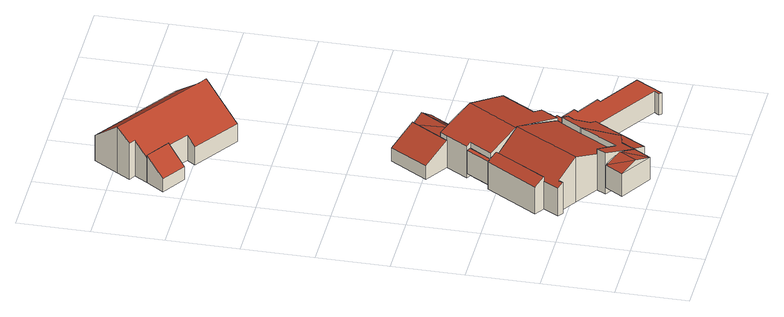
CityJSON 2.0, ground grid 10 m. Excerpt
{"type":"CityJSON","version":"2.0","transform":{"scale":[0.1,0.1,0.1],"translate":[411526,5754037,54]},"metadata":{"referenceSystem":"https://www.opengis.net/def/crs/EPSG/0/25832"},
"CityObjects":{
"building1":{"type":"Building","attributes":{"Gemeindeschluessel":"05515000","Geometrietyp2DReferenz":"3000","function":"51009_1610","roofType":"3100","measuredHeight":4.39},"geometry":[{"type":"Solid","lod":"2","boundaries":[[[[0,1,2,3]],[[4,5,1,0]],[[6,7,5,4]],[[3,2,7,6]],[[0,8,4]],[[6,9,3]],[[9,8,0]],[[0,3,9]],[[6,4,8]],[[8,9,6]],[[1,5,7,2]]]],"semantics":{"surfaces":[{"type":"WallSurface"},{"type":"RoofSurface"},{"type":"GroundSurface"}],"values":[[0,0,0,0,0,0,1,1,1,1,2]]}}]},
"building2":{"type":"Building","attributes":{"Gemeindeschluessel":"05515000","Geometrietyp2DReferenz":"3000","function":"51009_1610","roofType":"1000","measuredHeight":3.65},"geometry":[{"type":"Solid","lod":"2","boundaries":[[[[10,11,12,13]],[[14,15,11,10]],[[16,17,15,14]],[[13,12,17,16]],[[14,10,13,16]],[[11,15,17,12]]]],"semantics":{"surfaces":[{"type":"WallSurface"},{"type":"RoofSurface"},{"type":"GroundSurface"}],"values":[[0,0,0,0,1,2]]}}]},
"building3":{"type":"Building","attributes":{"Gemeindeschluessel":"05515000","Geometrietyp2DReferenz":"3000","function":"51009_1610","roofType":"2100","measuredHeight":4.77},"geometry":[{"type":"Solid","lod":"2","boundaries":[[[[18,19,20,21]],[[22,23,19,18]],[[24,25,23,22]],[[26,27,25,24]],[[28,29,27,26]],[[30,31,29,28]],[[32,33,31,30]],[[34,35,33,32]],[[36,37,35,34]],[[38,39,37,36]],[[40,41,39,38]],[[21,20,41,40]],[[38,36,34,32,30,28,26,24,22,18,21,40]],[[19,23,25,27,29,31,33,35,37,39,41,20]]]],"semantics":{"surfaces":[{"type":"WallSurface"},{"type":"RoofSurface"},{"type":"GroundSurface"}],"values":[[0,0,0,0,0,0,0,0,0,0,0,0,1,2]]}}]},
"building4":{"type":"Building","attributes":{"Gemeindeschluessel":"05515000","Geometrietyp2DReferenz":"3000","function":"31001_1000"},"address":[{"country":"Germany","locality":"Münster","thoroughfareNumber":"15","thoroughfareName":"Alter Postweg"}],"children":["building4-1","building4-2","building4-3","building4-4","building4-5","building4-6","building4-7"]},
"building4-1":{"type":"BuildingPart","attributes":{"roofType":"2100","measuredHeight":4.15},"parents":["building4"],"geometry":[{"type":"Solid","lod":"2","boundaries":[[[[42,43,44,45]],[[46,47,43,42]],[[48,49,50,47,46]],[[46,42,45,51,48]],[[43,47,50,52,44]],[[49,48,51,53]],[[52,53,51,45,44]],[[52,50,49,53]]]],"semantics":{"surfaces":[{"type":"WallSurface"},{"type":"RoofSurface"},{"type":"GroundSurface"},{"type":"ClosureSurface"}],"values":[[0,0,0,1,2,0,3,3]]}}]},
"building4-2":{"type":"BuildingPart","attributes":{"roofType":"3100","measuredHeight":6.99},"parents":["building4"],"geometry":[{"type":"Solid","lod":"2","boundaries":[[[[54,45,44,55,56]],[[57,58,59,60,61]],[[62,63,58,57]],[[64,65,63,62]],[[66,67,65,64]],[[68,69,70,67,66]],[[71,72,73,74,75]],[[56,55,72,71]],[[76,77,78,68,66,64,62,57,79]],[[61,80,54,56,71,75,79,57]],[[44,52,59,58,63,65,67,70,81,82,83,84,73,72,55]],[[51,45,54,80]],[[53,52,44,45,51]],[[85,53,51,80,61,60]],[[59,52,53,60]],[[53,85,60]],[[69,68,78,86,87]],[[81,70,69,87]],[[86,78,77]],[[82,76,79,83]],[[81,87,86,77,76,82]],[[74,88,89,79,75]],[[79,89,84,83]],[[73,84,89,88,74]]]],"semantics":{"surfaces":[{"type":"WallSurface"},{"type":"RoofSurface"},{"type":"GroundSurface"},{"type":"ClosureSurface"}],"values":[[0,0,0,0,0,0,0,0,1,1,2,0,3,0,3,3,0,3,0,3,3,0,3,3]]}}]},
"building4-3":{"type":"BuildingPart","attributes":{"roofType":"1000","measuredHeight":3.24},"parents":["building4"],"geometry":[{"type":"Solid","lod":"2","boundaries":[[[[90,91,92,93]],[[94,95,91,90]],[[96,97,95,94]],[[98,99,97,96]],[[100,101,99,98]],[[102,103,101,100]],[[104,105,103,102]],[[106,107,70,69]],[[108,109,107,106]],[[110,111,109,108]],[[112,113,111,110]],[[114,115,113,112]],[[116,117,115,114]],[[118,119,117,116]],[[120,121,119,118]],[[122,123,121,120]],[[124,125,123,122]],[[93,92,125,124]],[[122,120,118,116,114,112,110,108,106,69,87,104,102,100,98,96,94,90,93,124]],[[91,95,97,99,101,103,105,81,70,107,109,111,113,115,117,119,121,123,125,92]],[[105,104,87,81]],[[81,87,69,70]]]],"semantics":{"surfaces":[{"type":"WallSurface"},{"type":"RoofSurface"},{"type":"GroundSurface"},{"type":"ClosureSurface"}],"values":[[0,0,0,0,0,0,0,0,0,0,0,0,0,0,0,0,0,0,1,2,3,3]]}}]},
"building4-4":{"type":"BuildingPart","attributes":{"roofType":"3100","measuredHeight":7.11},"parents":["building4"],"geometry":[{"type":"Solid","lod":"2","boundaries":[[[[126,127,128,129]],[[130,131,132,133]],[[134,135,131,130]],[[136,137,135,134]],[[138,139,137,136]],[[140,141,139,138]],[[129,128,105,104,142]],[[79,89,140,138,136,134,130,143]],[[133,144,126,129,142,86,77,143,130]],[[127,145,132,131,135,137,139,141,84,83,82,81,105,128]],[[127,126,144,145]],[[145,144,133,132]],[[84,141,140,89]],[[79,143,76]],[[83,79,76,82]],[[84,89,79,83]],[[76,143,77]],[[76,77,86,87,81,82]],[[87,86,142,104]],[[105,81,87,104]]]],"semantics":{"surfaces":[{"type":"WallSurface"},{"type":"RoofSurface"},{"type":"GroundSurface"},{"type":"ClosureSurface"}],"values":[[0,0,0,0,0,0,0,1,1,2,3,3,3,0,3,3,0,3,0,3]]}}]},
"building4-5":{"type":"BuildingPart","attributes":{"roofType":"2100","measuredHeight":5.02},"parents":["building4"],"geometry":[{"type":"Solid","lod":"2","boundaries":[[[[146,147,148,149]],[[74,73,147,146]],[[149,148,141,140,150]],[[88,74,146,149,150]],[[147,73,84,141,148]],[[73,74,88,89,84]],[[89,88,150,140]],[[141,84,89,140]]]],"semantics":{"surfaces":[{"type":"WallSurface"},{"type":"RoofSurface"},{"type":"GroundSurface"},{"type":"ClosureSurface"}],"values":[[0,0,0,1,2,3,0,3]]}}]},
"building4-6":{"type":"BuildingPart","attributes":{"roofType":"2100","measuredHeight":6.36},"parents":["building4"],"geometry":[{"type":"Solid","lod":"2","boundaries":[[[[26,151,127,126,28]],[[24,152,151,26]],[[22,153,152,24]],[[154,155,153,22]],[[4,156,155,154]],[[157,158,156,4]],[[159,133,132,158,157]],[[157,4,154,22,24,26,28,160,159]],[[127,151,152,153,155,156,158,132,145]],[[144,160,28,126]],[[127,145,144,126]],[[144,133,159,160]],[[145,132,133,144]]]],"semantics":{"surfaces":[{"type":"WallSurface"},{"type":"RoofSurface"},{"type":"GroundSurface"},{"type":"ClosureSurface"}],"values":[[0,0,0,0,0,0,0,1,2,0,3,0,3]]}}]},
"building4-7":{"type":"BuildingPart","attributes":{"roofType":"3100","measuredHeight":4.84},"parents":["building4"],"geometry":[{"type":"Solid","lod":"2","boundaries":[[[[161,162,50,49]],[[60,59,162,161]],[[49,163,161]],[[85,163,49]],[[49,53,85]],[[60,161,163]],[[163,85,60]],[[50,162,59,52]],[[53,49,50,52]],[[53,52,59,60]],[[60,85,53]]]],"semantics":{"surfaces":[{"type":"WallSurface"},{"type":"RoofSurface"},{"type":"GroundSurface"},{"type":"ClosureSurface"}],"values":[[0,0,0,1,1,1,1,2,3,3,3]]}}]},
"building5":{"type":"Building","attributes":{"Gemeindeschluessel":"05515000","Geometrietyp2DReferenz":"3000","function":"31001_1000"},"address":[{"country":"Germany","locality":"Münster","thoroughfareNumber":"13","thoroughfareName":"Alter Postweg"}],"children":["building5-1","building5-2"]},
"building5-1":{"type":"BuildingPart","attributes":{"roofType":"3100","measuredHeight":7.23},"parents":["building5"],"geometry":[{"type":"Solid","lod":"2","boundaries":[[[[164,165,166,167]],[[168,169,170,171]],[[172,173,169,168]],[[174,175,173,172]],[[176,177,175,174]],[[178,179,177,176]],[[180,181,179,178]],[[182,183,181,180]],[[184,185,183,182]],[[186,187,185,184]],[[188,189,187,186]],[[167,166,189,188]],[[182,180,178,176,174,184]],[[172,168,171,164,167,188,186,184,174]],[[165,170,169,173,175,177,179,181,183,185,187,189,166]],[[165,164,171,170]]]],"semantics":{"surfaces":[{"type":"WallSurface"},{"type":"RoofSurface"},{"type":"GroundSurface"},{"type":"ClosureSurface"}],"values":[[0,0,0,0,0,0,0,0,0,0,0,0,1,1,2,3]]}}]},
"building5-2":{"type":"BuildingPart","attributes":{"roofType":"2100","measuredHeight":4.33},"parents":["building5"],"geometry":[{"type":"Solid","lod":"2","boundaries":[[[[190,191,165,164,192]],[[193,194,191,190]],[[195,171,170,194,193]],[[193,190,192,195]],[[191,194,170,165]],[[171,195,192,164]],[[165,170,171,164]]]],"semantics":{"surfaces":[{"type":"WallSurface"},{"type":"RoofSurface"},{"type":"GroundSurface"},{"type":"ClosureSurface"}],"values":[[0,0,0,1,2,0,3]]}}]}
},
"vertices":[
[126,60,46],[126,60,11],[110,35,11],[110,35,46],[171,31,46],[171,31,11],[156,7,46],[156,7,11],[148,46,55],[133,21,55],
[132,242,44],[132,242,8],[126,245,8],[126,245,44],[112,210,44],[112,210,8],[106,213,44],[106,213,8],
[173,35,47],[173,35,5],[171,31,5],[171,31,47],[172,35,47],[172,35,5],[181,50,47],[181,50,5],[208,56,40],[208,56,5],[196,108,53],[196,108,5],[214,137,53],[214,137,5],[225,131,49],[225,131,5],[219,122,49],[219,122,5],[224,101,44],[224,101,5],[233,96,40],[233,96,5],[188,21,40],[188,21,5],
[111,297,22],[111,297,1],[145,276,1],[145,276,43],[144,350,22],[144,350,1],[178,329,43],[178,329,39],[178,329,1],[151,286,43],[151,286,1],[151,286,39],
[145,276,50],[126,245,1],[126,245,50],[197,256,71],[197,256,1],[179,268,1],[179,268,39],[179,268,63],[249,223,53],[249,223,1],[220,176,53],[220,176,1],[227,172,50],[227,172,1],[233,168,48],[233,168,34],[233,168,1],[132,242,53],[132,242,1],[112,210,1],[112,210,47],[112,210,53],[154,184,71],[174,172,64],[219,144,48],[152,185,71],[151,286,50],[219,144,1],[154,184,1],[152,185,1],[120,205,1],[165,277,50],[219,144,44],[219,144,34],[120,205,51],[120,205,44],
[322,30,34],[322,30,1],[326,27,1],[326,27,34],[327,37,34],[327,37,1],[224,101,34],[224,101,1],[219,122,34],[219,122,1],[225,131,34],[225,131,1],[215,137,34],[215,137,1],[215,138,34],[215,138,1],[247,160,34],[247,160,1],[242,152,34],[242,152,1],[246,150,34],[246,150,1],[242,144,34],[242,144,1],[258,134,34],[258,134,1],[264,131,34],[264,131,1],[260,125,34],[260,125,1],[293,106,34],[293,106,1],[290,101,34],[290,101,1],[349,65,34],[349,65,1],
[196,108,44],[196,108,1],[214,137,1],[214,137,44],[99,94,72],[99,94,1],[133,73,1],[133,73,57],[72,111,50],[72,111,1],[69,105,50],[69,105,1],[62,110,44],[62,110,1],[75,132,44],[75,132,1],[215,138,44],[154,184,72],[164,54,44],[164,54,1],
[106,213,43],[106,213,1],[61,141,1],[61,141,42],[75,132,51],
[208,56,1],[181,50,1],[172,35,1],[173,35,46],[173,35,1],[171,31,1],[126,60,65],[126,60,1],[133,73,65],[164,54,53],
[206,310,39],[206,310,1],[192,320,50],
[57,629,44],[57,629,5],[85,610,5],[85,610,44],[35,669,61],[35,669,5],[23,651,5],[23,651,44],[26,675,61],[26,675,5],[38,693,77],[38,693,5],[61,728,44],[61,728,5],[185,646,44],[185,646,5],[162,611,76],[162,611,5],[174,604,76],[174,604,5],[173,603,77],[173,603,5],[142,555,33],[142,555,5],[77,598,33],[77,598,5],
[40,604,25],[40,604,5],[57,629,48],[6,626,25],[6,626,5],[23,651,48]
]}
